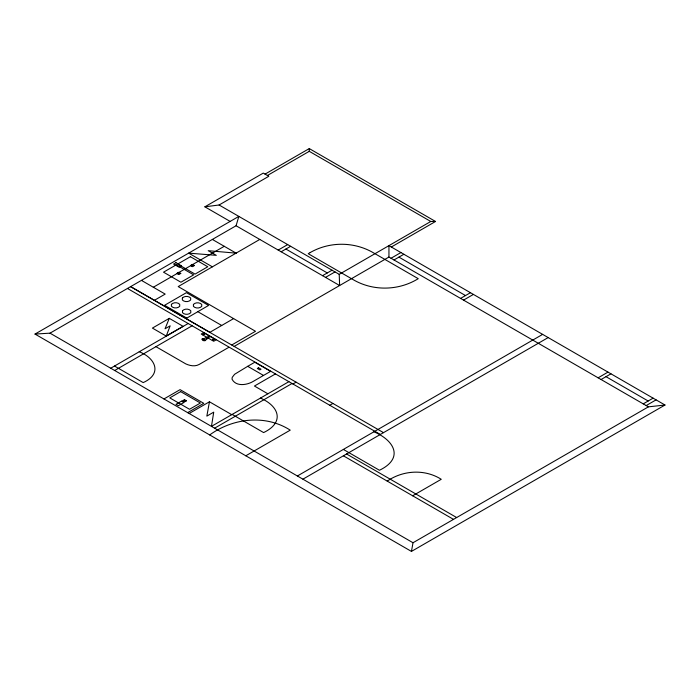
<?xml version="1.0" encoding="UTF-8"?>
<svg xmlns="http://www.w3.org/2000/svg" width="700" height="700" viewBox="0 0 700 700"><rect width="100%" height="100%" fill="white"/><g stroke="black" fill="none" stroke-linecap="round" stroke-linejoin="round"><path stroke-width="1.05" d="M35 334.075L50.015 333.165L236.075 225.75L238.84 216.396L35 334.075L411.442 551.416L413.017 542.745L648.401 406.849L665 405.02L388.946 245.648L388.946 257.049L648.401 406.849M231.735 414.662L209.449 401.791L206.841 416.124L213.727 412.142L211.47 426.361L288.89 381.666M166.232 336.079L170.179 325.815L165.034 328.79L169.278 318.351L183.111 326.331L166.232 336.079L152.407 328.09L169.278 318.351M191.511 265.16L191.791 266.07L193.559 265.536L191.791 264.994M177.87 273.035L178.141 273.945L179.918 273.411L178.15 272.877M247.713 366.319L234.596 374.29L232.243 377.335L232.015 379.12C235.856 386.916 247.065 385.158 253.339 381.325L270.62 371.341L254.818 362.224L247.713 366.319L263.515 375.445M204.873 206.815L263.287 173.093L268.817 176.286L219.091 204.995L204.873 206.815L230.142 221.41M265.055 174.116L309.269 148.584L435.531 221.48L391.317 247.013M267.426 175.481L309.269 151.322L430.789 221.48L435.531 221.48M153.326 287.245L224.254 246.295M154.35 300.344L165.183 294.088L141.47 280.402M259.787 239.435L178.202 286.58L255.5 331.275L231.787 344.969M278.197 250.066L287.683 244.589M281.155 251.773L290.64 246.304M186.034 318.561L208.574 305.436L186.445 292.652L164.579 305.287L186.707 318.062M110.731 368.217L188.16 323.514M114.678 370.501L192.115 325.789M202.466 334.775L204.881 333.384M233.642 318.579L209.86 332.316L130.62 286.632L383.504 432.644M209.309 335.939L205.905 337.908L201.827 339.185C204.19 343.709 207.76 337.26 210.367 336.56M322.551 275.678L332.036 270.2M212.345 340.48L214.795 339.115M325.517 277.392L335.002 271.915M219.091 204.995L339.22 274.348L430.789 221.48M228.856 347.305L199.159 364.455C195.029 366.809 189.936 365.767 185.824 363.912L155.951 346.666M234.159 346.412L388.946 257.049M391.029 258.256L400.908 252.551M393.995 259.971L403.874 254.266M163.975 398.947L180.075 389.646L203.787 403.34L187.679 412.632M189.184 413.49L209.449 401.791M275.459 373.914L254.45 386.041L267.881 393.794M214.611 428.19L292.049 383.486M292.924 383.994L296.082 382.165M209.694 434.936C232.934 418.084 265.475 414.216 290.229 430.15L245.814 455.787M460.574 298.41L470.452 292.705M463.531 300.116L473.41 294.411M329.77 405.265L332.929 403.436M297.377 475.983L542.64 334.381M302.908 479.176L548.17 337.575M387.231 481.11C403.069 470.181 424.812 468.86 441.245 479.29L412.659 495.793M598.115 377.816L607.994 372.111M601.072 379.523L610.951 373.826M643.23 403.865L653.109 398.16M646.196 405.571L656.075 399.866M411.442 551.416L665 405.02M236.049 253.155L208.224 250.688L216.291 255.343L188.668 253.129L212.38 266.822M398.93 257.119L465.509 295.558M606.016 376.679L648.165 401.012M285.898 249.043L327.294 272.939M236.075 225.75L339.623 285.53L339.22 274.348M212.362 239.435L236.11 253.146M197.89 311.719L221.707 325.474M127.453 288.461L380.345 434.464M373.922 431.786C394.555 440.527 404.11 458.36 379.453 470.269L343.359 449.426M206.894 337.33L201.206 334.049L203.612 332.658L216.099 339.868L213.692 341.259L207.961 337.951M206.141 337.767L207.209 338.38M260.453 398.072C279.335 406.306 284.716 422.476 263.62 432.582L232.146 414.418M346.553 453.976L456.662 517.545M343.394 455.805L453.504 519.374M139.239 351.759C155.689 358.155 162.523 374.001 143.185 382.594L114.503 366.039M50.015 333.165L413.017 542.745M309.269 148.584L309.269 151.322M171.421 304.351L171.421 306.294C173.469 308.49 177.669 308.49 179.716 306.294L179.716 304.351C177.669 302.164 173.469 302.164 171.421 304.351M182.367 298.034L182.367 299.976C184.406 302.172 188.615 302.172 190.654 299.976L190.654 298.034C188.606 295.846 184.415 295.846 182.367 298.034M182.49 310.739L182.49 312.681C184.529 314.877 188.737 314.877 190.776 312.681L190.776 310.739C188.729 308.551 184.537 308.551 182.49 310.739M193.428 304.421L193.428 306.364C195.475 308.56 199.675 308.56 201.722 306.364L201.722 304.421C199.675 302.234 195.475 302.234 193.428 304.421M185.588 400.803L184.468 401.45L183.347 400.803L184.468 400.155L185.588 400.803M180.758 273.411L178.798 274.54L176.838 273.411L178.798 272.283L180.758 273.411M194.399 265.536L192.439 266.665L190.487 265.536L192.439 264.399L194.399 265.536M186.428 400.803L184.468 401.931L182.508 400.803L184.468 399.674L186.428 400.803M202.388 338.704L202.449 339.203C204.006 341.425 208.591 341.075 202.388 338.704M175.954 262.675L173.582 264.049L179.112 267.243L181.484 265.877L175.954 262.675M176.269 264.819L163.52 272.178L180.915 282.223L193.664 274.864L176.269 264.819M190.391 256.716L177.651 264.075L195.046 274.111L207.786 266.752L190.391 256.716M310.188 252.569L308.227 253.706L353.439 279.808C373.293 291.322 398.781 290.745 418.241 278.679L373.03 252.569C353.841 241.5 329.376 241.5 310.188 252.569M204.487 334.303L203.656 334.092L204.487 334.303M213.176 339.316C211.96 339.588 214.331 340.148 213.176 339.316M180.635 391.615L169.785 397.88L189.543 409.281L200.393 403.016L180.635 391.615M181.519 401.135L175.98 404.329L178.351 405.703L183.89 402.509L181.519 401.135M258.51 367.762L257.311 368.454L259.822 369.906L261.021 369.215L258.51 367.762"/></g></svg>
